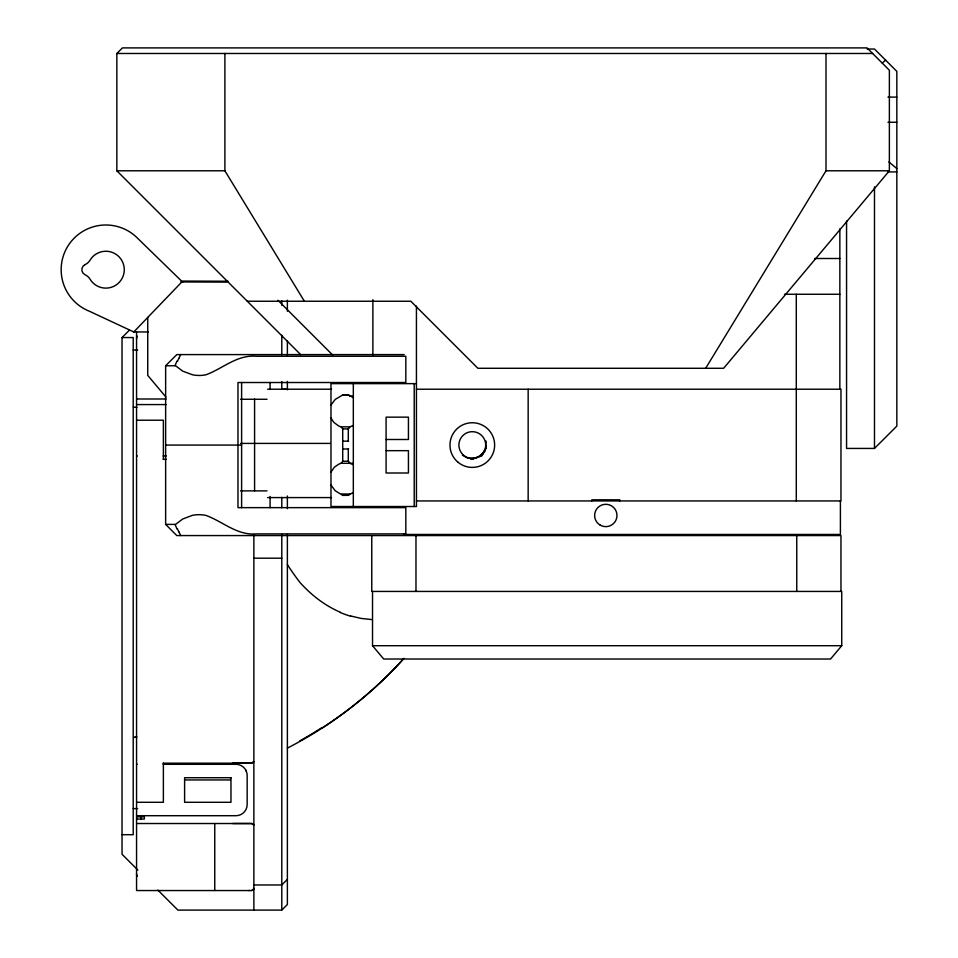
<?xml version="1.0" encoding="UTF-8"?>
<svg xmlns="http://www.w3.org/2000/svg" width="958" height="958" viewBox="0 0 958 958"><rect width="100%" height="100%" fill="white"/><g stroke="black" fill="none" stroke-linecap="round" stroke-linejoin="round"><path stroke-width="1.44" d="M253.87 888.317L252.72 890.269M486.221 444.943A9.341 5.94 -90 0 1 486.113 445.925L485.478 448.691M485.993 448.907L486.281 447.985M485.155 449.53L481.67 456.068M253.774 761.61L251.631 763.191L163.195 763.191M330.977 472.066L334.426 467.157L338.665 464.223A28.848 20.405 -90 0 1 341.084 463.289L352.903 463.301M178.811 358.46L180.739 354.592M330.977 405.042L335.252 399.39L342.713 394.971L348.293 394.804L353.322 397.69M484.892 451.35L485.287 450.595M705.675 368.279L826 170.787L826 53.48M253.678 889.204L251.631 890.545L136.563 890.545L136.563 331.959M253.666 761.885L251.631 763.191L232.638 763.179M484.053 452.667L484.473 452.044M353.322 425.424L349.933 426.849L348.293 428.909L348.293 441.171M341.084 463.301L342.713 461.241L342.713 428.909L341.084 426.849A28.848 20.393 90 0 1 338.653 425.951L333.827 422.382L330.977 418.083M300.716 354.664L116.84 170.787L116.84 53.48L122.432 47.9L867.026 47.9L889.371 70.245L889.371 170.787L723.649 368.279L477.874 368.279L410.838 301.243L247.296 301.243M371.764 535.57L371.764 591.433L841.735 591.433L841.735 645.704L830.574 659.02L383.703 659.02L372.53 645.704L372.53 591.433M253.499 889.539L251.631 890.545M403.378 658.996C379.524 685.413 352.137 708.609 322.271 727.948M483.131 453.829L479.898 456.643M182.691 282.155L137.964 238.614A44.691 44.691 0 0 0 68.701 244.829A44.691 44.691 0 0 0 89.357 311.218L133.773 331.959L182.367 281.413L228.375 281.413M137.844 870.056L122.037 854.237L122.037 337.551L129.414 330.175M840.968 591.433L840.968 535.57L176.811 535.57L165.638 524.397L165.638 365.752L176.811 354.592L404.156 354.592M287.376 879.372L281.796 884.964L253.87 884.964M157.878 890.078L177.901 910.1L281.796 910.1L287.376 904.52L287.376 534.468M846.561 221.118L846.561 448.428L874.486 448.428L896.832 426.082L896.832 71.383L874.486 49.038L867.17 49.038M483.539 452.763L479.239 456.403L474.126 458.283A10.334 7.317 0 0 1 471.408 458.475M882.234 63.048L885.635 60.186M353.322 492.46L348.293 495.178L342.713 495.346L335.252 490.771L330.977 485.119M285.556 389.223L283.819 389.223M135.102 737.061L136.934 736.953M342.713 394.971L348.616 394.959M116.84 53.48L872.606 53.48M887.958 97.105L896.832 97.105M887.958 122.265L896.832 122.265M116.84 170.787L224.891 170.787L304.381 301.243M826 170.787L889.371 170.787M887.898 171.925L896.832 171.925M814.767 258.504L839.855 258.504M180.882 281.688L227.058 281.688M784.494 294.262L839.855 294.262M133.773 331.959L148.37 331.959M122.037 337.551L133.21 337.551L133.21 834.693L122.037 834.693M133.21 350.029L137.653 350.029M165.638 365.752L175.577 365.752L182.715 371.141L192.486 374.782A24.082 17.076 0 0 0 205.862 374.829C222.639 368.734 237.045 354.496 256.397 356.256L405.821 356.256L405.821 382.517L237.979 382.517L237.979 507.644L405.821 507.644L405.821 533.893L256.397 533.893C237.033 535.702 222.651 521.356 205.85 515.38A24.082 17.076 0 0 0 192.462 515.32L182.715 519.008L175.577 524.397L165.638 524.397M416.443 383.631L330.977 383.631L330.977 506.519L416.443 506.519L416.431 306.129M267.605 389.223L331.528 389.223M416.431 389.223L840.968 389.223L840.968 500.938L416.443 500.938M349.466 396.145L352.448 396.145M136.563 398.995L166.069 398.995M240.602 399.27L267.031 399.27M136.563 404.575L166.261 404.575M136.563 420.215L163.375 420.215L163.375 459.325M341.084 426.849L349.945 426.849M342.713 428.909L348.616 428.909M386.086 439.494L408.431 439.494L408.431 417.149L386.086 417.149L386.086 473.001L408.431 473.001L408.431 450.667L386.086 450.667M342.713 441.171L348.616 441.171M240.697 443.41L330.294 443.41M165.638 445.075L241.608 445.075M342.713 448.991L348.616 448.991M136.563 455.972L137.317 455.972M163.171 455.972L166.261 455.972M163.195 459.325L166.369 459.325M342.713 461.241L348.616 461.241M240.602 490.879L267.031 490.879M341.539 494.005L350.353 494.005M342.713 495.346L348.616 495.346M267.605 497.585L331.528 497.585M403.593 534.456L840.405 534.456L840.405 500.938M253.87 558.191L281.796 558.191M372.53 645.704L841.735 645.704M136.563 764.304L137.317 764.304M163.171 764.304L235.991 764.304A11.173 11.173 0 0 1 247.164 775.477L247.164 804.528A11.173 11.173 0 0 1 235.991 815.701L136.563 815.701M185.72 779.944L230.411 779.944M136.563 802.289L163.375 802.289L163.375 763.191M133.21 808.612L137.653 808.612M136.563 816.815L144.383 816.815L144.383 819.054L136.563 819.054M136.563 823.521L251.631 823.521L253.774 825.101M232.638 823.521L251.87 823.533L253.666 824.826M182.367 281.413L227.058 281.58M136.934 407.354L135.102 407.246M371.668 619.563L361.202 618.437L350.7 615.994M248.697 890.497L249.403 890.545M470.043 458.379L467.372 457.804M340.401 612.282C324.87 605.624 311.23 595.038 300.01 582.5A217.813 217.813 0 0 1 287.376 564.525M466.079 457.337L462.415 455.086M353.322 464.726L349.933 463.301L348.293 461.241L348.293 448.991M888.916 161.938L896.832 168.584M277.94 300.285L332.654 354.999M165.89 397.019L147.736 375.38L147.736 317.433M180.739 535.57L178.811 531.702M245.667 769.897L246.314 771.202M485.969 441.039L486.125 441.997A9.341 5.94 -90 0 1 486.221 442.967M874.486 186.87L874.486 448.428M839.855 228.83L839.855 389.223M796.757 535.57L796.757 591.433M796.29 294.262L796.29 500.938M619.766 500.938L619.766 499.813L591.84 499.813L591.84 500.938M528.157 389.223L528.157 500.938M415.976 535.57L415.976 591.433M414.215 383.631L414.215 506.519M372.878 299.722L372.878 355.095M353.322 383.631L353.322 506.519M287.376 300.213L287.376 311.278M287.376 340.629L287.376 355.526M287.376 381.368L287.376 389.786M287.376 496.005L287.376 508.758M281.796 300.848L281.796 305.327M281.796 335.228L281.796 354.664M281.796 381.571L281.796 389.044M281.796 497.406L281.796 507.776M281.796 534.468L281.796 910.1M270.084 382.517L270.084 389.499M270.084 496.472L270.084 507.644M254.588 399.007L254.588 490.759M253.87 534.468L253.87 910.1M241.608 382.517L241.608 507.644M224.891 53.48L224.891 170.787M214.76 823.521L214.76 890.545M141.03 816.815L141.03 819.497M404.048 658.302A408.048 408.048 0 0 1 287.376 748.114M321.924 727.613A252.78 152.382 -25.4 0 1 299.734 740.953M133.725 737.492A45.05 3.88 10.3 0 1 135.593 737.169M350.664 616.234A92.399 78.879 49.2 0 1 340.329 612.533M134.671 407.342A45.05 3.94 -10.7 0 1 133.366 406.887M137.317 876.271A4.467 4.467 0 0 1 136.563 873.792M136.563 338.665A4.467 4.467 0 0 1 137.317 336.186M177.026 529.02A280.957 199.204 -0.7 0 1 175.122 524.493M178.775 531.702A238.829 168.752 0.2 0 1 177.493 528.912M175.063 365.645A280.957 199.252 0.8 0 1 176.955 361.118M177.505 361.238A238.841 168.74 -0.2 0 1 178.787 358.448M486.125 445.937A14.526 14.526 0 0 1 485.73 447.877M485.059 449.745A14.526 14.526 0 0 1 466.881 457.649M473.839 458.906A10.754 7.604 0 0 1 470.594 459.002M230.962 777.716L184.607 777.716L184.607 802.289L230.962 802.289L230.962 777.716M85.094 264.6A11.173 11.173 0 0 0 90.04 260.181A18.43 18.43 0 0 1 117.774 255.63A18.43 18.43 0 0 1 117.774 283.736A18.43 18.43 0 0 1 90.04 279.173A11.173 11.173 0 0 0 85.094 274.766A5.58 5.58 0 0 1 85.094 264.6M457.948 462.187A22.345 22.345 0 0 0 494.304 448.955A22.345 22.345 0 0 0 464.666 424.083A22.345 22.345 0 0 0 457.948 462.187M462.822 454.559A13.412 13.412 0 0 0 485.251 448.548A13.412 13.412 0 0 0 468.833 432.13A13.412 13.412 0 0 0 462.822 454.559M600.211 525.14A11.173 11.173 0 0 0 616.976 515.464A11.173 11.173 0 0 0 600.211 505.788A11.173 11.173 0 0 0 600.211 525.14"/></g></svg>
